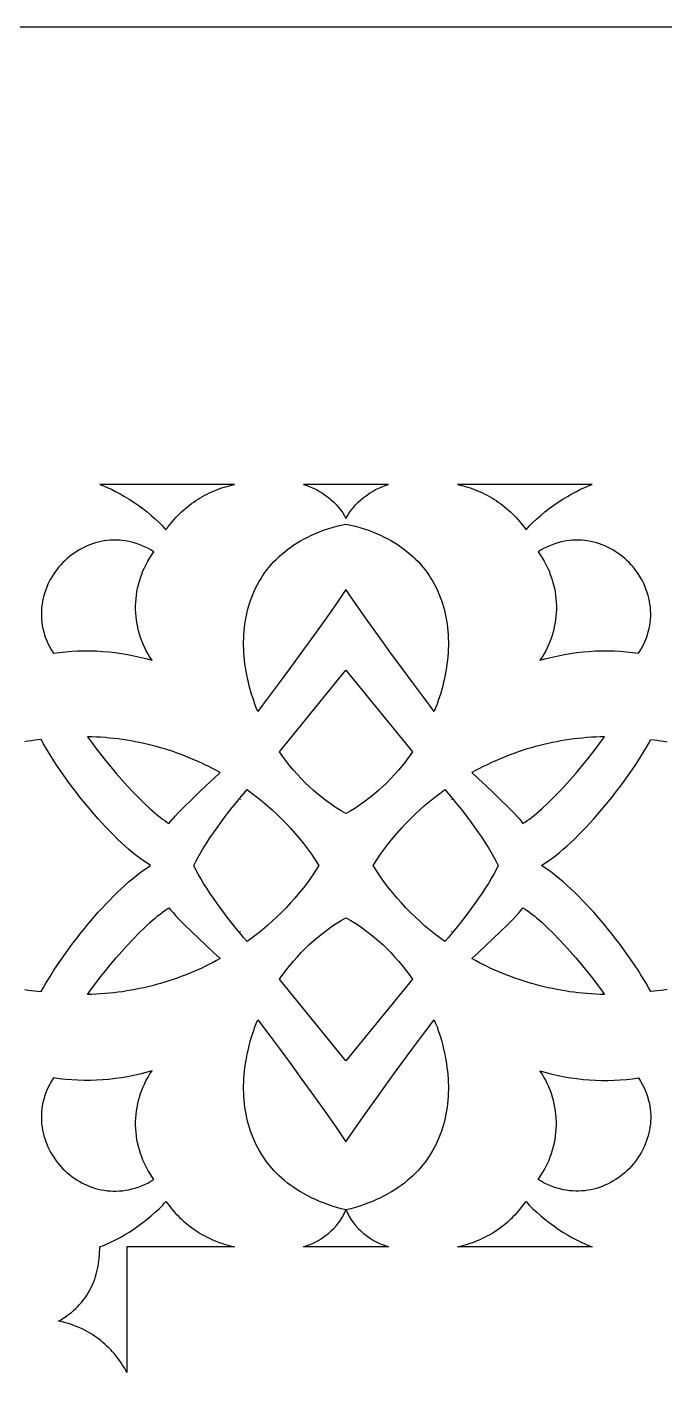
# Model space of a CAD drawing. Extents: x -660 to 660, y -460 to 460.
# Drawn here: x -513.1 to -429.4, y 282 to 460 of the extents above; entities that cross this region are included whole.
import ezdxf

# ---------------------------------------------------------------- set-up
doc = ezdxf.new("R2010")
doc.units = 0
doc.layers.add('LAYER_1', color=18, linetype='CONTINUOUS')

msp = doc.modelspace()

# ---------------------------------------------------------------- linework, layer by layer
at = {"layer": 'LAYER_1'}
for points in [[(-660, -460), (660, -460), (660, 460), (-660, 460)], [(-503.54, 400), (-503.06, 399.83), (-502.56, 399.62), (-502.02, 399.37), (-501.46, 399.09), (-500.88, 398.78), (-500.29, 398.44), (-499.69, 398.07), (-499.09, 397.68), (-498.5, 397.27), (-497.91, 396.84), (-497.34, 396.4), (-496.78, 395.94), (-496.25, 395.48), (-495.75, 395.01), (-495.28, 394.53), (-495.07, 394.29), (-494.86, 394.05), (-494.65, 394.34), (-494.45, 394.61), (-494.23, 394.89), (-494.01, 395.15), (-493.78, 395.41), (-493.55, 395.67), (-493.31, 395.92), (-493.07, 396.16), (-492.82, 396.4), (-492.56, 396.63), (-492.3, 396.85), (-492.04, 397.07), (-491.77, 397.28), (-491.49, 397.49), (-491.21, 397.69), (-490.93, 397.88), (-490.64, 398.07), (-490.35, 398.25), (-490.05, 398.42), (-489.75, 398.58), (-489.44, 398.74), (-489.13, 398.89), (-488.82, 399.04), (-488.51, 399.17), (-488.19, 399.3), (-487.86, 399.43), (-487.54, 399.54), (-487.21, 399.65), (-486.87, 399.75), (-486.54, 399.84), (-486.2, 399.92), (-485.86, 400)], [(-476.82, 400), (-476.38, 399.86), (-475.95, 399.71), (-475.52, 399.52), (-475.1, 399.32), (-474.69, 399.09), (-474.29, 398.84), (-473.9, 398.57), (-473.52, 398.29), (-473.16, 397.99), (-472.81, 397.67), (-472.49, 397.34), (-472.19, 397), (-471.91, 396.64), (-471.65, 396.27), (-471.42, 395.9), (-471.32, 395.71), (-471.23, 395.52), (-471.03, 395.9), (-470.8, 396.27), (-470.54, 396.64), (-470.26, 397), (-469.96, 397.34), (-469.64, 397.67), (-469.29, 397.99), (-468.93, 398.29), (-468.55, 398.57), (-468.16, 398.84), (-467.76, 399.09), (-467.35, 399.32), (-466.93, 399.52), (-466.5, 399.71), (-466.07, 399.86), (-465.63, 400), (-471.23, 400)], [(-456.59, 400), (-456.25, 399.92), (-455.91, 399.84), (-455.58, 399.75), (-455.24, 399.65), (-454.92, 399.54), (-454.59, 399.43), (-454.27, 399.3), (-453.95, 399.17), (-453.63, 399.04), (-453.32, 398.89), (-453.01, 398.74), (-452.7, 398.58), (-452.4, 398.42), (-452.1, 398.25), (-451.81, 398.07), (-451.52, 397.88), (-451.24, 397.69), (-450.96, 397.49), (-450.68, 397.28), (-450.41, 397.07), (-450.15, 396.85), (-449.89, 396.63), (-449.63, 396.4), (-449.38, 396.16), (-449.14, 395.92), (-448.9, 395.67), (-448.67, 395.41), (-448.44, 395.15), (-448.22, 394.89), (-448.01, 394.61), (-447.8, 394.34), (-447.59, 394.05), (-447.39, 394.29), (-447.17, 394.53), (-446.7, 395.01), (-446.2, 395.48), (-445.67, 395.94), (-445.12, 396.4), (-444.54, 396.84), (-443.95, 397.27), (-443.36, 397.68), (-442.76, 398.07), (-442.16, 398.44), (-441.57, 398.78), (-440.99, 399.09), (-440.43, 399.37), (-439.9, 399.62), (-439.39, 399.83), (-438.91, 400)], [(-482.81, 370.22), (-483, 370.7), (-483.17, 371.17), (-483.34, 371.65), (-483.5, 372.13), (-483.65, 372.61), (-483.79, 373.09), (-483.92, 373.58), (-484.04, 374.06), (-484.15, 374.54), (-484.25, 375.03), (-484.34, 375.51), (-484.42, 375.99), (-484.49, 376.48), (-484.54, 376.96), (-484.59, 377.44), (-484.62, 377.92), (-484.65, 378.4), (-484.66, 378.88), (-484.66, 379.35), (-484.65, 379.82), (-484.63, 380.29), (-484.59, 380.76), (-484.55, 381.22), (-484.49, 381.68), (-484.42, 382.14), (-484.34, 382.6), (-484.25, 383.05), (-484.14, 383.49), (-484.02, 383.93), (-483.89, 384.37), (-483.75, 384.8), (-483.59, 385.23), (-483.42, 385.65), (-483.24, 386.07), (-483.05, 386.48), (-482.84, 386.88), (-482.62, 387.28), (-482.38, 387.67), (-482.13, 388.06), (-481.87, 388.44), (-481.6, 388.81), (-481.31, 389.17), (-481, 389.53), (-480.69, 389.88), (-480.36, 390.22), (-480.01, 390.55), (-479.65, 390.87), (-479.27, 391.18), (-478.89, 391.49), (-478.48, 391.78), (-478.06, 392.07), (-477.63, 392.35), (-477.18, 392.61), (-476.72, 392.87), (-476.24, 393.11), (-475.74, 393.35), (-475.23, 393.57), (-474.71, 393.79), (-474.17, 393.99), (-473.61, 394.18), (-473.04, 394.35), (-472.45, 394.52), (-471.85, 394.67), (-471.23, 394.81), (-470.6, 394.67), (-470, 394.52), (-469.41, 394.35), (-468.84, 394.18), (-468.28, 393.99), (-467.74, 393.79), (-467.22, 393.57), (-466.71, 393.35), (-466.21, 393.11), (-465.73, 392.87), (-465.27, 392.61), (-464.82, 392.35), (-464.39, 392.07), (-463.97, 391.78), (-463.56, 391.49), (-463.18, 391.18), (-462.8, 390.87), (-462.44, 390.55), (-462.1, 390.22), (-461.76, 389.88), (-461.45, 389.53), (-461.14, 389.17), (-460.85, 388.81), (-460.58, 388.44), (-460.32, 388.06), (-460.07, 387.67), (-459.83, 387.28), (-459.61, 386.88), (-459.4, 386.48), (-459.21, 386.07), (-459.03, 385.65), (-458.86, 385.23), (-458.7, 384.8), (-458.56, 384.37), (-458.43, 383.93), (-458.31, 383.49), (-458.2, 383.05), (-458.11, 382.6), (-458.03, 382.14), (-457.96, 381.68), (-457.9, 381.22), (-457.86, 380.76), (-457.82, 380.29), (-457.8, 379.82), (-457.79, 379.35), (-457.79, 378.88), (-457.8, 378.4), (-457.83, 377.92), (-457.86, 377.44), (-457.91, 376.96), (-457.97, 376.48), (-458.03, 375.99), (-458.11, 375.51), (-458.2, 375.03), (-458.3, 374.54), (-458.41, 374.06), (-458.53, 373.58), (-458.66, 373.09), (-458.8, 372.61), (-458.95, 372.13), (-459.11, 371.65), (-459.28, 371.17), (-459.46, 370.7), (-459.64, 370.22), (-461.02, 372.04), (-462.46, 373.97), (-463.95, 375.98), (-465.46, 378.05), (-466.96, 380.14), (-468.44, 382.22), (-469.87, 384.26), (-471.23, 386.23), (-472.58, 384.26), (-474.01, 382.22), (-475.49, 380.14), (-477, 378.05), (-478.5, 375.98), (-479.99, 373.97), (-481.43, 372.04)], [(-509.63, 377.85), (-508.83, 377.96), (-508.02, 378.05), (-507.21, 378.12), (-506.4, 378.16), (-505.59, 378.18), (-504.77, 378.18), (-503.96, 378.16), (-503.15, 378.11), (-502.33, 378.05), (-501.52, 377.95), (-500.71, 377.84), (-499.9, 377.7), (-499.09, 377.54), (-498.28, 377.36), (-497.48, 377.16), (-496.68, 376.93), (-496.95, 377.33), (-497.2, 377.75), (-497.43, 378.17), (-497.64, 378.59), (-497.84, 379.03), (-498.02, 379.47), (-498.18, 379.91), (-498.32, 380.36), (-498.45, 380.82), (-498.56, 381.27), (-498.65, 381.73), (-498.72, 382.2), (-498.77, 382.66), (-498.81, 383.13), (-498.83, 383.6), (-498.83, 384.06), (-498.82, 384.53), (-498.78, 385), (-498.73, 385.46), (-498.66, 385.93), (-498.57, 386.39), (-498.47, 386.85), (-498.34, 387.31), (-498.2, 387.76), (-498.04, 388.2), (-497.87, 388.65), (-497.67, 389.08), (-497.46, 389.52), (-497.23, 389.94), (-496.98, 390.36), (-496.71, 390.77), (-496.43, 391.17), (-496.84, 391.41), (-497.25, 391.64), (-497.66, 391.84), (-498.08, 392.01), (-498.49, 392.17), (-498.91, 392.31), (-499.32, 392.42), (-499.73, 392.52), (-500.15, 392.59), (-500.56, 392.65), (-500.96, 392.68), (-501.37, 392.7), (-501.77, 392.7), (-502.17, 392.68), (-502.57, 392.65), (-502.96, 392.6), (-503.34, 392.53), (-503.73, 392.44), (-504.11, 392.34), (-504.48, 392.22), (-504.84, 392.09), (-505.2, 391.94), (-505.56, 391.78), (-505.9, 391.61), (-506.24, 391.42), (-506.57, 391.22), (-506.9, 391.01), (-507.21, 390.78), (-507.52, 390.54), (-507.81, 390.29), (-508.1, 390.03), (-508.38, 389.76), (-508.64, 389.48), (-508.9, 389.19), (-509.14, 388.89), (-509.37, 388.58), (-509.59, 388.26), (-509.8, 387.93), (-510, 387.6), (-510.18, 387.26), (-510.35, 386.91), (-510.5, 386.55), (-510.64, 386.19), (-510.77, 385.82), (-510.88, 385.45), (-510.98, 385.07), (-511.06, 384.69), (-511.12, 384.3), (-511.17, 383.91), (-511.2, 383.52), (-511.21, 383.12), (-511.21, 382.72), (-511.18, 382.32), (-511.14, 381.91), (-511.08, 381.51), (-511, 381.1), (-510.9, 380.69), (-510.79, 380.28), (-510.65, 379.88), (-510.49, 379.47), (-510.31, 379.06), (-510.1, 378.66), (-509.88, 378.26)], [(-445.77, 376.93), (-444.97, 377.16), (-444.17, 377.36), (-443.36, 377.54), (-442.55, 377.7), (-441.74, 377.84), (-440.93, 377.95), (-440.12, 378.05), (-439.3, 378.11), (-438.49, 378.16), (-437.68, 378.18), (-436.86, 378.18), (-436.05, 378.16), (-435.24, 378.12), (-434.43, 378.05), (-433.62, 377.96), (-432.82, 377.85), (-432.57, 378.26), (-432.35, 378.66), (-432.14, 379.06), (-431.96, 379.47), (-431.8, 379.88), (-431.66, 380.28), (-431.55, 380.69), (-431.45, 381.1), (-431.37, 381.51), (-431.31, 381.91), (-431.27, 382.32), (-431.24, 382.72), (-431.24, 383.12), (-431.25, 383.52), (-431.28, 383.91), (-431.33, 384.3), (-431.39, 384.69), (-431.47, 385.07), (-431.57, 385.45), (-431.68, 385.82), (-431.81, 386.19), (-431.95, 386.55), (-432.1, 386.91), (-432.27, 387.26), (-432.45, 387.6), (-432.65, 387.93), (-432.86, 388.26), (-433.08, 388.58), (-433.31, 388.89), (-433.55, 389.19), (-433.81, 389.48), (-434.08, 389.76), (-434.35, 390.03), (-434.64, 390.29), (-434.93, 390.54), (-435.24, 390.78), (-435.55, 391.01), (-435.88, 391.22), (-436.21, 391.42), (-436.55, 391.61), (-436.89, 391.78), (-437.25, 391.94), (-437.61, 392.09), (-437.97, 392.22), (-438.35, 392.34), (-438.72, 392.44), (-439.11, 392.53), (-439.49, 392.6), (-439.89, 392.65), (-440.28, 392.68), (-440.68, 392.7), (-441.08, 392.7), (-441.49, 392.68), (-441.9, 392.65), (-442.31, 392.59), (-442.72, 392.52), (-443.13, 392.42), (-443.54, 392.31), (-443.96, 392.17), (-444.37, 392.01), (-444.79, 391.84), (-445.2, 391.64), (-445.61, 391.41), (-446.02, 391.17), (-445.74, 390.77), (-445.47, 390.36), (-445.22, 389.94), (-444.99, 389.52), (-444.78, 389.08), (-444.58, 388.65), (-444.41, 388.2), (-444.25, 387.76), (-444.11, 387.31), (-443.98, 386.85), (-443.88, 386.39), (-443.79, 385.93), (-443.72, 385.46), (-443.67, 385), (-443.64, 384.53), (-443.62, 384.06), (-443.62, 383.6), (-443.64, 383.13), (-443.68, 382.66), (-443.73, 382.2), (-443.8, 381.73), (-443.89, 381.27), (-444, 380.82), (-444.13, 380.36), (-444.27, 379.91), (-444.43, 379.47), (-444.61, 379.03), (-444.81, 378.59), (-445.02, 378.17), (-445.25, 377.75), (-445.5, 377.33)], [(-479.94, 364.91), (-471.23, 375.62), (-462.51, 364.91), (-462.95, 364.3), (-463.39, 363.7), (-463.86, 363.11), (-464.34, 362.53), (-464.84, 361.97), (-465.35, 361.42), (-465.87, 360.88), (-466.41, 360.36), (-466.97, 359.86), (-467.54, 359.37), (-468.12, 358.9), (-468.72, 358.45), (-469.33, 358.01), (-469.95, 357.6), (-470.58, 357.2), (-471.23, 356.83), (-471.87, 357.2), (-472.5, 357.6), (-473.13, 358.01), (-473.73, 358.45), (-474.33, 358.9), (-474.91, 359.37), (-475.48, 359.86), (-476.04, 360.36), (-476.58, 360.88), (-477.1, 361.42), (-477.61, 361.97), (-478.11, 362.53), (-478.59, 363.11), (-479.06, 363.7), (-479.51, 364.3)], [(-505.16, 366.91), (-504.64, 366.18), (-504.06, 365.42), (-503.44, 364.61), (-502.78, 363.79), (-502.09, 362.95), (-501.37, 362.1), (-500.64, 361.26), (-499.9, 360.44), (-499.15, 359.64), (-498.41, 358.87), (-497.68, 358.15), (-496.96, 357.48), (-496.62, 357.17), (-496.28, 356.88), (-495.95, 356.6), (-495.63, 356.35), (-495.32, 356.11), (-495.02, 355.9), (-494.73, 355.71), (-494.46, 355.54), (-494.22, 355.84), (-493.93, 356.17), (-493.61, 356.53), (-493.24, 356.92), (-492.43, 357.76), (-491.52, 358.65), (-490.56, 359.58), (-489.59, 360.5), (-488.63, 361.38), (-487.73, 362.2), (-488.23, 362.47), (-488.73, 362.74), (-489.23, 362.99), (-489.74, 363.24), (-490.25, 363.48), (-490.77, 363.72), (-491.29, 363.94), (-491.81, 364.16), (-492.33, 364.37), (-492.86, 364.57), (-493.4, 364.76), (-493.93, 364.95), (-494.47, 365.13), (-495.01, 365.3), (-495.56, 365.46), (-496.1, 365.61), (-496.65, 365.76), (-497.2, 365.89), (-497.76, 366.02), (-498.32, 366.14), (-498.88, 366.25), (-499.44, 366.36), (-500, 366.45), (-500.57, 366.54), (-501.14, 366.61), (-501.71, 366.68), (-502.28, 366.74), (-502.85, 366.79), (-503.43, 366.83), (-504, 366.87), (-504.58, 366.89)], [(-454.72, 362.2), (-453.82, 361.38), (-452.86, 360.5), (-451.89, 359.58), (-450.93, 358.65), (-450.02, 357.76), (-449.21, 356.92), (-448.84, 356.53), (-448.52, 356.17), (-448.23, 355.84), (-448, 355.54), (-447.72, 355.71), (-447.43, 355.9), (-447.13, 356.11), (-446.82, 356.35), (-446.5, 356.6), (-446.17, 356.88), (-445.83, 357.17), (-445.49, 357.48), (-444.78, 358.15), (-444.04, 358.87), (-443.3, 359.64), (-442.56, 360.44), (-441.81, 361.26), (-441.08, 362.1), (-440.36, 362.95), (-439.67, 363.79), (-439.01, 364.61), (-438.39, 365.42), (-437.81, 366.18), (-437.29, 366.91), (-437.87, 366.89), (-438.45, 366.87), (-439.02, 366.83), (-439.6, 366.79), (-440.17, 366.74), (-440.74, 366.68), (-441.31, 366.61), (-441.88, 366.54), (-442.45, 366.45), (-443.01, 366.36), (-443.57, 366.25), (-444.13, 366.14), (-444.69, 366.02), (-445.25, 365.89), (-445.8, 365.76), (-446.35, 365.61), (-446.9, 365.46), (-447.44, 365.3), (-447.98, 365.13), (-448.52, 364.95), (-449.06, 364.76), (-449.59, 364.57), (-450.12, 364.37), (-450.64, 364.16), (-451.17, 363.94), (-451.68, 363.72), (-452.2, 363.48), (-452.71, 363.24), (-453.22, 362.99), (-453.72, 362.74), (-454.22, 362.47)], [(-491.2, 350), (-490.94, 350.54), (-490.63, 351.11), (-490.29, 351.71), (-489.92, 352.33), (-489.51, 352.97), (-489.08, 353.63), (-488.62, 354.29), (-488.15, 354.96), (-487.67, 355.64), (-487.17, 356.3), (-486.67, 356.96), (-486.16, 357.61), (-485.66, 358.24), (-485.16, 358.84), (-484.68, 359.42), (-484.2, 359.97), (-483.52, 359.47), (-482.85, 358.95), (-482.19, 358.42), (-481.55, 357.88), (-480.91, 357.31), (-480.29, 356.73), (-479.68, 356.14), (-479.08, 355.53), (-478.49, 354.9), (-477.92, 354.25), (-477.36, 353.58), (-476.81, 352.9), (-476.28, 352.2), (-475.77, 351.49), (-475.27, 350.75), (-474.78, 350), (-475.27, 349.25), (-475.77, 348.51), (-476.28, 347.8), (-476.81, 347.1), (-477.36, 346.42), (-477.92, 345.75), (-478.49, 345.1), (-479.08, 344.47), (-479.68, 343.86), (-480.29, 343.27), (-480.91, 342.69), (-481.55, 342.12), (-482.19, 341.58), (-482.85, 341.05), (-483.52, 340.53), (-484.2, 340.03), (-484.68, 340.58), (-485.16, 341.16), (-485.66, 341.76), (-486.16, 342.39), (-486.67, 343.04), (-487.17, 343.7), (-487.67, 344.36), (-488.15, 345.04), (-488.62, 345.71), (-489.08, 346.37), (-489.51, 347.03), (-489.92, 347.67), (-490.29, 348.29), (-490.63, 348.89), (-490.94, 349.46)], [(-467.67, 350), (-467.19, 350.75), (-466.68, 351.49), (-466.17, 352.2), (-465.64, 352.9), (-465.09, 353.58), (-464.53, 354.25), (-463.96, 354.9), (-463.37, 355.53), (-462.78, 356.14), (-462.16, 356.73), (-461.54, 357.31), (-460.91, 357.88), (-460.26, 358.42), (-459.6, 358.95), (-458.93, 359.47), (-458.25, 359.97), (-457.77, 359.42), (-457.29, 358.84), (-456.79, 358.24), (-456.29, 357.61), (-455.78, 356.96), (-455.28, 356.3), (-454.78, 355.64), (-454.3, 354.96), (-453.83, 354.29), (-453.37, 353.63), (-452.94, 352.97), (-452.54, 352.33), (-452.16, 351.71), (-451.82, 351.11), (-451.51, 350.54), (-451.25, 350), (-451.51, 349.46), (-451.82, 348.89), (-452.16, 348.29), (-452.54, 347.67), (-452.94, 347.03), (-453.37, 346.37), (-453.83, 345.71), (-454.3, 345.04), (-454.78, 344.36), (-455.28, 343.7), (-455.78, 343.04), (-456.29, 342.39), (-456.79, 341.76), (-457.29, 341.16), (-457.77, 340.58), (-458.25, 340.03), (-458.93, 340.53), (-459.6, 341.05), (-460.26, 341.58), (-460.91, 342.12), (-461.54, 342.69), (-462.16, 343.27), (-462.78, 343.86), (-463.37, 344.47), (-463.96, 345.1), (-464.53, 345.75), (-465.09, 346.42), (-465.64, 347.1), (-466.17, 347.8), (-466.68, 348.51), (-467.19, 349.25)], [(-505.16, 333.09), (-504.64, 333.82), (-504.06, 334.58), (-503.44, 335.39), (-502.78, 336.21), (-502.09, 337.05), (-501.37, 337.9), (-500.64, 338.74), (-499.9, 339.56), (-499.15, 340.36), (-498.41, 341.13), (-497.68, 341.85), (-496.96, 342.52), (-496.62, 342.83), (-496.28, 343.12), (-495.95, 343.4), (-495.63, 343.65), (-495.32, 343.89), (-495.02, 344.1), (-494.73, 344.29), (-494.46, 344.46), (-494.22, 344.16), (-493.93, 343.83), (-493.61, 343.47), (-493.24, 343.08), (-492.43, 342.24), (-491.52, 341.35), (-490.56, 340.42), (-489.59, 339.5), (-488.63, 338.62), (-487.73, 337.8), (-488.23, 337.53), (-488.73, 337.26), (-489.23, 337.01), (-489.74, 336.76), (-490.25, 336.52), (-490.77, 336.28), (-491.29, 336.06), (-491.81, 335.84), (-492.33, 335.63), (-492.86, 335.43), (-493.4, 335.24), (-493.93, 335.05), (-494.47, 334.87), (-495.01, 334.7), (-495.56, 334.54), (-496.1, 334.39), (-496.65, 334.24), (-497.2, 334.11), (-497.76, 333.98), (-498.32, 333.86), (-498.88, 333.75), (-499.44, 333.64), (-500, 333.55), (-500.57, 333.46), (-501.14, 333.39), (-501.71, 333.32), (-502.28, 333.26), (-502.85, 333.21), (-503.43, 333.17), (-504, 333.13), (-504.58, 333.11)], [(-454.72, 337.8), (-453.82, 338.62), (-452.86, 339.5), (-451.89, 340.42), (-450.93, 341.35), (-450.02, 342.24), (-449.21, 343.08), (-448.84, 343.47), (-448.52, 343.83), (-448.23, 344.16), (-448, 344.46), (-447.72, 344.29), (-447.43, 344.1), (-447.13, 343.89), (-446.82, 343.65), (-446.5, 343.4), (-446.17, 343.12), (-445.83, 342.83), (-445.49, 342.52), (-444.78, 341.85), (-444.04, 341.13), (-443.3, 340.36), (-442.56, 339.56), (-441.81, 338.74), (-441.08, 337.9), (-440.36, 337.05), (-439.67, 336.21), (-439.01, 335.39), (-438.39, 334.58), (-437.81, 333.82), (-437.29, 333.09), (-437.87, 333.11), (-438.45, 333.13), (-439.02, 333.17), (-439.6, 333.21), (-440.17, 333.26), (-440.74, 333.32), (-441.31, 333.39), (-441.88, 333.46), (-442.45, 333.55), (-443.01, 333.64), (-443.57, 333.75), (-444.13, 333.86), (-444.69, 333.98), (-445.25, 334.11), (-445.8, 334.24), (-446.35, 334.39), (-446.9, 334.54), (-447.44, 334.7), (-447.98, 334.87), (-448.52, 335.05), (-449.06, 335.24), (-449.59, 335.43), (-450.12, 335.63), (-450.64, 335.84), (-451.17, 336.06), (-451.68, 336.28), (-452.2, 336.52), (-452.71, 336.76), (-453.22, 337.01), (-453.72, 337.26), (-454.22, 337.53)], [(-479.94, 335.09), (-479.51, 335.7), (-479.06, 336.3), (-478.59, 336.89), (-478.11, 337.47), (-477.61, 338.03), (-477.1, 338.58), (-476.58, 339.12), (-476.04, 339.64), (-475.48, 340.14), (-474.91, 340.63), (-474.33, 341.1), (-473.73, 341.55), (-473.13, 341.99), (-472.5, 342.4), (-471.87, 342.8), (-471.23, 343.17), (-470.58, 342.8), (-469.95, 342.4), (-469.33, 341.99), (-468.72, 341.55), (-468.12, 341.1), (-467.54, 340.63), (-466.97, 340.14), (-466.41, 339.64), (-465.87, 339.12), (-465.35, 338.58), (-464.84, 338.03), (-464.34, 337.47), (-463.86, 336.89), (-463.39, 336.3), (-462.95, 335.7), (-462.51, 335.09), (-471.23, 324.38)], [(-476.82, 300), (-476.38, 300.14), (-475.95, 300.3), (-475.52, 300.48), (-475.1, 300.69), (-474.69, 300.92), (-474.29, 301.18), (-473.9, 301.46), (-473.52, 301.75), (-473.16, 302.07), (-472.81, 302.41), (-472.49, 302.77), (-472.19, 303.15), (-472.04, 303.35), (-471.91, 303.55), (-471.78, 303.75), (-471.65, 303.96), (-471.54, 304.17), (-471.43, 304.39), (-471.32, 304.61), (-471.23, 304.84), (-471.85, 304.99), (-472.45, 305.16), (-473.04, 305.34), (-473.61, 305.53), (-474.17, 305.74), (-474.71, 305.95), (-475.24, 306.18), (-475.75, 306.42), (-476.24, 306.66), (-476.72, 306.92), (-477.18, 307.19), (-477.63, 307.46), (-478.06, 307.75), (-478.48, 308.05), (-478.89, 308.35), (-479.28, 308.67), (-479.65, 308.99), (-480.01, 309.32), (-480.36, 309.66), (-480.69, 310.01), (-481, 310.37), (-481.31, 310.73), (-481.6, 311.1), (-481.87, 311.48), (-482.13, 311.86), (-482.38, 312.25), (-482.62, 312.65), (-482.84, 313.05), (-483.05, 313.46), (-483.24, 313.88), (-483.42, 314.3), (-483.59, 314.73), (-483.75, 315.16), (-483.89, 315.59), (-484.02, 316.03), (-484.14, 316.48), (-484.25, 316.93), (-484.34, 317.38), (-484.42, 317.84), (-484.49, 318.3), (-484.55, 318.76), (-484.59, 319.23), (-484.63, 319.7), (-484.65, 320.17), (-484.66, 320.64), (-484.66, 321.12), (-484.65, 321.59), (-484.62, 322.07), (-484.59, 322.55), (-484.54, 323.04), (-484.49, 323.52), (-484.42, 324), (-484.34, 324.49), (-484.25, 324.97), (-484.15, 325.46), (-484.04, 325.94), (-483.92, 326.42), (-483.79, 326.91), (-483.65, 327.39), (-483.5, 327.87), (-483.34, 328.35), (-483.17, 328.83), (-483, 329.3), (-482.81, 329.78), (-481.43, 327.96), (-479.99, 326.03), (-478.5, 324.02), (-477, 321.95), (-475.49, 319.86), (-474.01, 317.78), (-472.58, 315.74), (-471.23, 313.77), (-469.87, 315.74), (-468.44, 317.78), (-466.96, 319.86), (-465.46, 321.95), (-463.95, 324.02), (-462.46, 326.03), (-461.02, 327.96), (-459.64, 329.78), (-459.46, 329.3), (-459.28, 328.83), (-459.11, 328.35), (-458.95, 327.87), (-458.8, 327.39), (-458.66, 326.91), (-458.53, 326.42), (-458.41, 325.94), (-458.3, 325.46), (-458.2, 324.97), (-458.11, 324.49), (-458.03, 324), (-457.97, 323.52), (-457.91, 323.04), (-457.86, 322.55), (-457.83, 322.07), (-457.8, 321.59), (-457.79, 321.12), (-457.79, 320.64), (-457.8, 320.17), (-457.82, 319.7), (-457.86, 319.23), (-457.9, 318.76), (-457.96, 318.3), (-458.03, 317.84), (-458.11, 317.38), (-458.2, 316.93), (-458.31, 316.48), (-458.43, 316.03), (-458.56, 315.59), (-458.7, 315.16), (-458.86, 314.73), (-459.03, 314.3), (-459.21, 313.88), (-459.4, 313.46), (-459.61, 313.05), (-459.83, 312.65), (-460.07, 312.25), (-460.32, 311.86), (-460.58, 311.48), (-460.85, 311.1), (-461.14, 310.73), (-461.45, 310.37), (-461.76, 310.01), (-462.09, 309.66), (-462.44, 309.32), (-462.8, 308.99), (-463.18, 308.67), (-463.56, 308.35), (-463.97, 308.05), (-464.39, 307.75), (-464.82, 307.46), (-465.27, 307.19), (-465.73, 306.92), (-466.21, 306.66), (-466.71, 306.42), (-467.22, 306.18), (-467.74, 305.95), (-468.28, 305.74), (-468.84, 305.53), (-469.41, 305.34), (-470, 305.16), (-470.6, 304.99), (-471.22, 304.84), (-471.13, 304.61), (-471.03, 304.39), (-470.91, 304.17), (-470.8, 303.96), (-470.67, 303.75), (-470.54, 303.55), (-470.26, 303.15), (-469.96, 302.77), (-469.64, 302.41), (-469.29, 302.07), (-468.93, 301.75), (-468.55, 301.46), (-468.16, 301.18), (-467.76, 300.92), (-467.35, 300.69), (-466.93, 300.48), (-466.5, 300.3), (-466.07, 300.14), (-465.63, 300), (-471.23, 300)], [(-509.63, 322.15), (-509.88, 321.74), (-510.1, 321.34), (-510.31, 320.94), (-510.49, 320.53), (-510.65, 320.12), (-510.79, 319.72), (-510.9, 319.31), (-511, 318.9), (-511.08, 318.49), (-511.14, 318.09), (-511.18, 317.68), (-511.21, 317.28), (-511.21, 316.88), (-511.2, 316.48), (-511.17, 316.09), (-511.12, 315.7), (-511.06, 315.31), (-510.98, 314.93), (-510.88, 314.55), (-510.77, 314.18), (-510.64, 313.81), (-510.5, 313.45), (-510.35, 313.09), (-510.18, 312.74), (-510, 312.4), (-509.8, 312.07), (-509.59, 311.74), (-509.37, 311.42), (-509.14, 311.11), (-508.9, 310.81), (-508.64, 310.52), (-508.38, 310.24), (-508.1, 309.97), (-507.81, 309.71), (-507.52, 309.46), (-507.21, 309.22), (-506.9, 308.99), (-506.57, 308.78), (-506.24, 308.58), (-505.9, 308.39), (-505.56, 308.22), (-505.2, 308.06), (-504.84, 307.91), (-504.48, 307.78), (-504.11, 307.66), (-503.73, 307.56), (-503.34, 307.47), (-502.96, 307.4), (-502.57, 307.35), (-502.17, 307.32), (-501.77, 307.3), (-501.37, 307.3), (-500.96, 307.32), (-500.56, 307.35), (-500.15, 307.41), (-499.73, 307.48), (-499.32, 307.58), (-498.91, 307.69), (-498.49, 307.83), (-498.08, 307.99), (-497.66, 308.16), (-497.25, 308.36), (-496.84, 308.59), (-496.43, 308.83), (-496.71, 309.23), (-496.98, 309.64), (-497.23, 310.06), (-497.46, 310.48), (-497.67, 310.92), (-497.87, 311.35), (-498.04, 311.8), (-498.2, 312.24), (-498.34, 312.69), (-498.47, 313.15), (-498.57, 313.61), (-498.66, 314.07), (-498.73, 314.54), (-498.78, 315), (-498.82, 315.47), (-498.83, 315.94), (-498.83, 316.4), (-498.81, 316.87), (-498.77, 317.34), (-498.72, 317.8), (-498.65, 318.27), (-498.56, 318.73), (-498.45, 319.18), (-498.32, 319.64), (-498.18, 320.09), (-498.02, 320.53), (-497.84, 320.97), (-497.64, 321.41), (-497.43, 321.83), (-497.2, 322.25), (-496.95, 322.67), (-496.68, 323.07), (-497.48, 322.84), (-498.28, 322.64), (-499.09, 322.46), (-499.9, 322.3), (-500.71, 322.16), (-501.52, 322.05), (-502.33, 321.95), (-503.15, 321.89), (-503.96, 321.84), (-504.77, 321.82), (-505.59, 321.82), (-506.4, 321.84), (-507.21, 321.88), (-508.02, 321.95), (-508.83, 322.04)], [(-446.02, 308.83), (-445.74, 309.23), (-445.47, 309.64), (-445.22, 310.06), (-444.99, 310.48), (-444.78, 310.92), (-444.58, 311.35), (-444.41, 311.8), (-444.25, 312.24), (-444.11, 312.69), (-443.98, 313.15), (-443.88, 313.61), (-443.79, 314.07), (-443.72, 314.54), (-443.67, 315), (-443.64, 315.47), (-443.62, 315.94), (-443.62, 316.4), (-443.64, 316.87), (-443.68, 317.34), (-443.73, 317.8), (-443.8, 318.27), (-443.89, 318.73), (-444, 319.18), (-444.13, 319.64), (-444.27, 320.09), (-444.43, 320.53), (-444.61, 320.97), (-444.81, 321.41), (-445.02, 321.83), (-445.25, 322.25), (-445.5, 322.67), (-445.77, 323.07), (-444.97, 322.84), (-444.17, 322.64), (-443.36, 322.46), (-442.55, 322.3), (-441.74, 322.16), (-440.93, 322.05), (-440.12, 321.95), (-439.3, 321.89), (-438.49, 321.84), (-437.68, 321.82), (-436.86, 321.82), (-436.05, 321.84), (-435.24, 321.88), (-434.43, 321.95), (-433.62, 322.04), (-432.82, 322.15), (-432.57, 321.74), (-432.35, 321.34), (-432.14, 320.94), (-431.96, 320.53), (-431.8, 320.12), (-431.66, 319.72), (-431.55, 319.31), (-431.45, 318.9), (-431.37, 318.49), (-431.31, 318.09), (-431.27, 317.68), (-431.24, 317.28), (-431.24, 316.88), (-431.25, 316.48), (-431.28, 316.09), (-431.33, 315.7), (-431.39, 315.31), (-431.47, 314.93), (-431.57, 314.55), (-431.68, 314.18), (-431.81, 313.81), (-431.95, 313.45), (-432.1, 313.09), (-432.27, 312.74), (-432.45, 312.4), (-432.65, 312.07), (-432.86, 311.74), (-433.08, 311.42), (-433.31, 311.11), (-433.55, 310.81), (-433.81, 310.52), (-434.08, 310.24), (-434.35, 309.97), (-434.64, 309.71), (-434.93, 309.46), (-435.24, 309.22), (-435.55, 308.99), (-435.88, 308.78), (-436.21, 308.58), (-436.55, 308.39), (-436.89, 308.22), (-437.25, 308.06), (-437.61, 307.91), (-437.97, 307.78), (-438.35, 307.66), (-438.72, 307.56), (-439.11, 307.47), (-439.49, 307.4), (-439.89, 307.35), (-440.28, 307.32), (-440.68, 307.3), (-441.08, 307.3), (-441.49, 307.32), (-441.9, 307.35), (-442.31, 307.41), (-442.72, 307.48), (-443.13, 307.58), (-443.54, 307.69), (-443.96, 307.83), (-444.37, 307.99), (-444.79, 308.16), (-445.2, 308.36), (-445.61, 308.59)], [(-503.54, 300), (-503.06, 300.17), (-502.56, 300.38), (-502.02, 300.63), (-501.46, 300.91), (-500.88, 301.22), (-500.29, 301.56), (-499.69, 301.93), (-499.09, 302.32), (-498.5, 302.73), (-497.91, 303.16), (-497.34, 303.6), (-496.78, 304.06), (-496.25, 304.52), (-495.75, 304.99), (-495.28, 305.47), (-495.07, 305.71), (-494.86, 305.95), (-494.65, 305.66), (-494.45, 305.39), (-494.23, 305.11), (-494.01, 304.85), (-493.78, 304.59), (-493.55, 304.33), (-493.31, 304.08), (-493.07, 303.84), (-492.82, 303.6), (-492.56, 303.37), (-492.3, 303.15), (-492.04, 302.93), (-491.77, 302.72), (-491.49, 302.51), (-491.21, 302.31), (-490.93, 302.12), (-490.64, 301.93), (-490.35, 301.75), (-490.05, 301.58), (-489.75, 301.42), (-489.44, 301.26), (-489.13, 301.11), (-488.82, 300.96), (-488.51, 300.83), (-488.19, 300.7), (-487.86, 300.57), (-487.54, 300.46), (-487.21, 300.35), (-486.87, 300.25), (-486.54, 300.16), (-486.2, 300.08), (-485.86, 300), (-500, 300), (-500, 283.52), (-500.17, 283.84), (-500.35, 284.16), (-500.54, 284.47), (-500.74, 284.77), (-500.95, 285.07), (-501.16, 285.36), (-501.38, 285.65), (-501.61, 285.93), (-501.85, 286.2), (-502.09, 286.46), (-502.34, 286.72), (-502.6, 286.97), (-502.87, 287.21), (-503.14, 287.45), (-503.42, 287.68), (-503.7, 287.9), (-503.99, 288.11), (-504.28, 288.31), (-504.59, 288.51), (-504.89, 288.7), (-505.2, 288.88), (-505.52, 289.05), (-505.84, 289.21), (-506.17, 289.36), (-506.5, 289.5), (-506.84, 289.64), (-507.18, 289.76), (-507.53, 289.88), (-507.88, 289.99), (-508.23, 290.08), (-508.59, 290.17), (-508.95, 290.25), (-508.58, 290.46), (-508.24, 290.68), (-507.9, 290.91), (-507.58, 291.14), (-507.27, 291.38), (-506.98, 291.63), (-506.7, 291.89), (-506.44, 292.15), (-506.18, 292.42), (-505.94, 292.69), (-505.72, 292.97), (-505.5, 293.26), (-505.3, 293.55), (-505.11, 293.85), (-504.93, 294.15), (-504.76, 294.46), (-504.61, 294.77), (-504.46, 295.09), (-504.33, 295.42), (-504.21, 295.74), (-504.1, 296.08), (-504, 296.42), (-503.91, 296.76), (-503.83, 297.1), (-503.76, 297.45), (-503.7, 297.81), (-503.65, 298.16), (-503.61, 298.52), (-503.58, 298.89), (-503.56, 299.26), (-503.54, 299.63)], [(-456.59, 300), (-456.25, 300.08), (-455.91, 300.16), (-455.58, 300.25), (-455.24, 300.35), (-454.92, 300.46), (-454.59, 300.57), (-454.27, 300.7), (-453.95, 300.83), (-453.63, 300.96), (-453.32, 301.11), (-453.01, 301.26), (-452.7, 301.42), (-452.4, 301.58), (-452.1, 301.75), (-451.81, 301.93), (-451.52, 302.12), (-451.24, 302.31), (-450.96, 302.51), (-450.68, 302.72), (-450.41, 302.93), (-450.15, 303.15), (-449.89, 303.37), (-449.63, 303.6), (-449.38, 303.84), (-449.14, 304.08), (-448.9, 304.33), (-448.67, 304.59), (-448.44, 304.85), (-448.22, 305.11), (-448.01, 305.39), (-447.8, 305.66), (-447.59, 305.95), (-447.39, 305.71), (-447.17, 305.47), (-446.7, 304.99), (-446.2, 304.52), (-445.67, 304.06), (-445.12, 303.6), (-444.54, 303.16), (-443.95, 302.73), (-443.36, 302.32), (-442.76, 301.93), (-442.16, 301.56), (-441.57, 301.22), (-440.99, 300.91), (-440.43, 300.63), (-439.9, 300.38), (-439.39, 300.17), (-438.91, 300)]]:
    msp.add_lwpolyline(points, close=True, dxfattribs=at)
for points in [[(-513.38, 333.76), (-512.94, 333.68), (-512.51, 333.61), (-512.08, 333.56), (-511.65, 333.51), (-511.23, 333.47), (-510.93, 334.01), (-510.61, 334.56), (-510.27, 335.12), (-509.92, 335.69), (-509.55, 336.27), (-509.17, 336.85), (-508.77, 337.44), (-508.36, 338.03), (-507.94, 338.62), (-507.51, 339.22), (-507.06, 339.81), (-506.61, 340.41), (-506.15, 341), (-505.67, 341.59), (-505.2, 342.17), (-504.71, 342.74), (-504.23, 343.31), (-503.73, 343.87), (-503.24, 344.42), (-502.74, 344.95), (-502.24, 345.47), (-501.74, 345.98), (-501.24, 346.48), (-500.74, 346.95), (-500.24, 347.41), (-499.75, 347.85), (-499.25, 348.27), (-498.77, 348.66), (-498.29, 349.03), (-497.81, 349.38), (-497.34, 349.7), (-496.88, 350), (-497.34, 350.3), (-497.81, 350.62), (-498.29, 350.97), (-498.77, 351.34), (-499.25, 351.73), (-499.75, 352.15), (-500.24, 352.59), (-500.74, 353.05), (-501.24, 353.52), (-501.74, 354.02), (-502.24, 354.53), (-502.74, 355.05), (-503.24, 355.58), (-503.73, 356.13), (-504.23, 356.69), (-504.71, 357.26), (-505.2, 357.83), (-505.67, 358.41), (-506.15, 359), (-506.61, 359.59), (-507.06, 360.19), (-507.51, 360.78), (-507.94, 361.38), (-508.36, 361.97), (-508.77, 362.56), (-509.17, 363.15), (-509.55, 363.73), (-509.92, 364.31), (-510.27, 364.88), (-510.61, 365.44), (-510.93, 365.99), (-511.23, 366.53), (-511.65, 366.49), (-512.08, 366.44), (-512.51, 366.39), (-512.94, 366.32), (-513.38, 366.24)], [(-429.07, 333.76), (-429.51, 333.68), (-429.94, 333.61), (-430.37, 333.56), (-430.8, 333.51), (-431.22, 333.47), (-431.52, 334.01), (-431.84, 334.56), (-432.18, 335.12), (-432.53, 335.69), (-432.9, 336.27), (-433.28, 336.85), (-433.68, 337.44), (-434.09, 338.03), (-434.51, 338.62), (-434.95, 339.22), (-435.39, 339.81), (-435.84, 340.41), (-436.31, 341), (-436.78, 341.59), (-437.25, 342.17), (-437.74, 342.74), (-438.22, 343.31), (-438.72, 343.87), (-439.21, 344.42), (-439.71, 344.95), (-440.21, 345.47), (-440.71, 345.98), (-441.21, 346.48), (-441.71, 346.95), (-442.21, 347.41), (-442.71, 347.85), (-443.2, 348.27), (-443.68, 348.66), (-444.17, 349.03), (-444.64, 349.38), (-445.11, 349.7), (-445.57, 350), (-445.11, 350.3), (-444.64, 350.62), (-444.17, 350.97), (-443.68, 351.34), (-443.2, 351.73), (-442.71, 352.15), (-442.21, 352.59), (-441.71, 353.05), (-441.21, 353.52), (-440.71, 354.02), (-440.21, 354.53), (-439.71, 355.05), (-439.21, 355.58), (-438.72, 356.13), (-438.22, 356.69), (-437.74, 357.26), (-437.25, 357.83), (-436.78, 358.41), (-436.31, 359), (-435.84, 359.59), (-435.39, 360.19), (-434.95, 360.78), (-434.51, 361.38), (-434.09, 361.97), (-433.68, 362.56), (-433.28, 363.15), (-432.9, 363.73), (-432.53, 364.31), (-432.18, 364.88), (-431.84, 365.44), (-431.52, 365.99), (-431.22, 366.53), (-430.8, 366.49), (-430.37, 366.44), (-429.94, 366.39), (-429.51, 366.32), (-429.07, 366.24)], [(-485.05, 358.66), (-485.08, 358.61)], [(-457.4, 358.66), (-457.37, 358.61)], [(-485.05, 341.34), (-485.08, 341.39)], [(-457.4, 341.34), (-457.37, 341.39)]]:
    msp.add_lwpolyline(points, dxfattribs=at)

doc.saveas('drawing.dxf')
